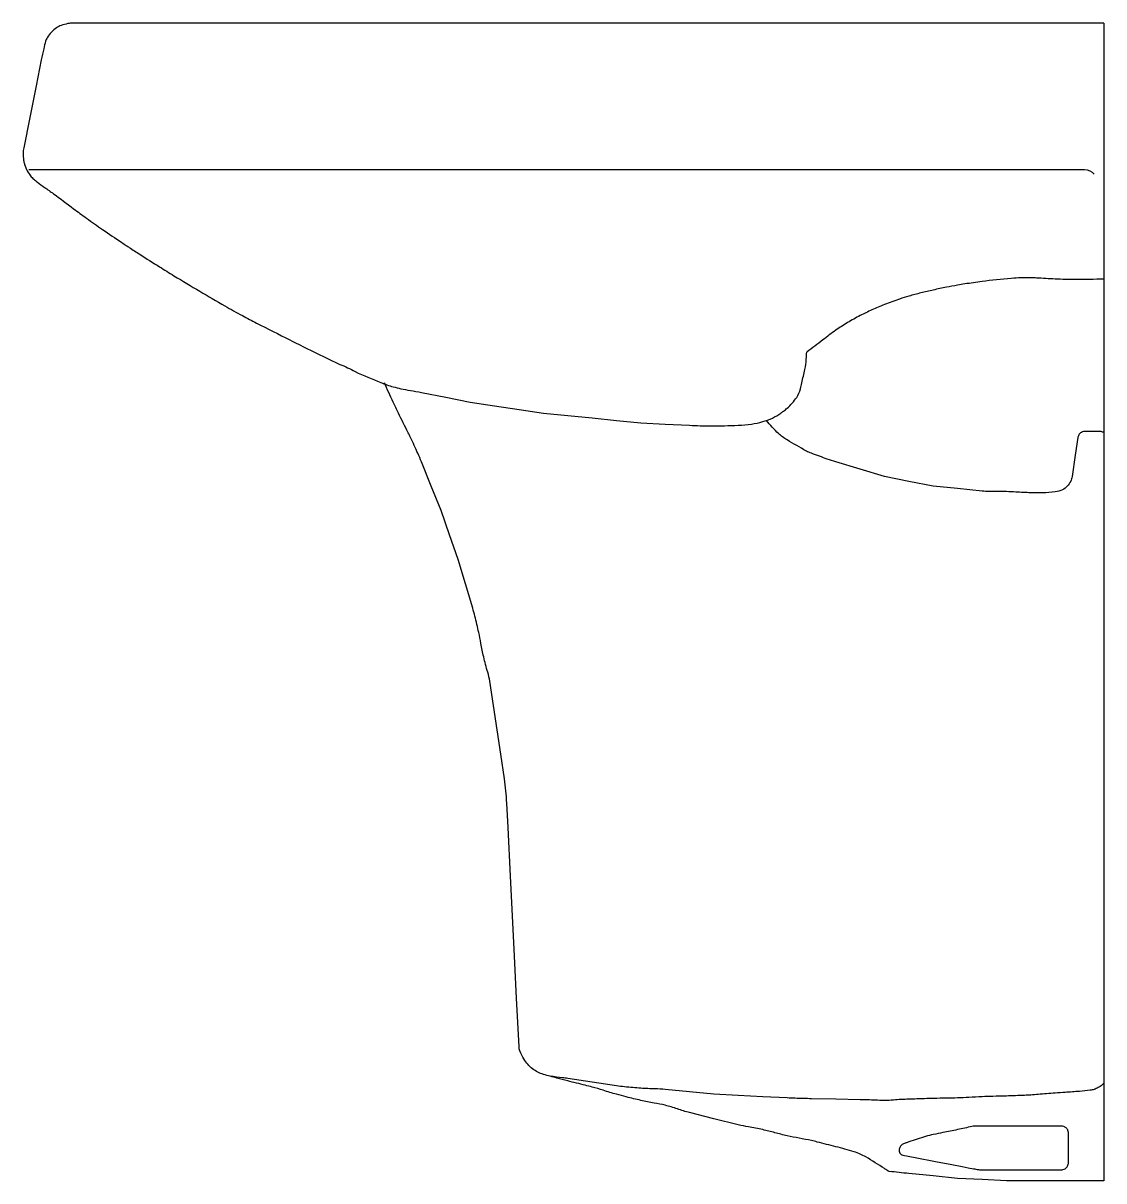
# Model space of a CAD drawing. Header units: millimetres. Extents: x -2914.997 to -2914.554, y 2952.003 to 2952.478.
import ezdxf

# ---------------------------------------------------------------- set-up
doc = ezdxf.new("R2010")
doc.units = ezdxf.units.MM
doc.header["$LTSCALE"] = 10
doc.layers.add('banheiro_louças', color=2, linetype='Continuous')

msp = doc.modelspace()

# ---------------------------------------------------------------- linework, layer by layer
at = {"layer": 'banheiro_louças'}
for points in [[(-2914.55385, 2952.47817), (-2914.69966, 2952.47817), (-2914.86033, 2952.47817), (-2914.97702, 2952.47817, 0.05034), (-2914.97897, 2952.47797, 0.034591), (-2914.98172, 2952.47721, 0.067015), (-2914.98368, 2952.4762, 0.054659), (-2914.98572, 2952.47443, 0.041987), (-2914.98745, 2952.4722, 0.076789), (-2914.98809, 2952.4708, 0.010896), (-2914.98888, 2952.46768, 0.007461), (-2914.98987, 2952.4631), (-2914.99199, 2952.45249), (-2914.9946, 2952.43944), (-2914.99708, 2952.42704, 0.046126), (-2914.99732, 2952.42473, 0.038041), (-2914.99715, 2952.42191, 0.037079), (-2914.99684, 2952.42048, 0.030589), (-2914.99623, 2952.41881, 0.041225), (-2914.99492, 2952.41637, 0.056354), (-2914.99364, 2952.4148, 0.012115), (-2914.99229, 2952.41355, 0.021678), (-2914.99149, 2952.41291, 0.00713), (-2914.98853, 2952.41079, -0.005759), (-2914.98485, 2952.40817, -0.004504), (-2914.97662, 2952.40204, 0.007076), (-2914.97135, 2952.39817, 0.004126), (-2914.9647, 2952.3935, 0.003536), (-2914.95685, 2952.38817, 0.0004), (-2914.95502, 2952.38694, 0.000632), (-2914.95385, 2952.38617, 0.00404), (-2914.94948, 2952.38332, 0.002192), (-2914.94135, 2952.37817, 0.003921), (-2914.93547, 2952.37454, 0.002191), (-2914.92485, 2952.36817, 0.004239), (-2914.91456, 2952.36217, 0.006135), (-2914.90735, 2952.35817, 0.005189), (-2914.90158, 2952.35513, 0.002202), (-2914.88785, 2952.34817, 0.002799), (-2914.88087, 2952.34471, 0.001452), (-2914.86735, 2952.33817, -0.040524), (-2914.86112, 2952.33519)], [(-2914.99494, 2952.41817), (-2914.56185, 2952.41817, -0.236068), (-2914.55785, 2952.41617)], [(-2914.55385, 2952.37317, -0.008324), (-2914.56557, 2952.37297, -0.011758), (-2914.57385, 2952.37317, -0.003132), (-2914.58151, 2952.37358, 0.010259), (-2914.58385, 2952.37367, 0.02335), (-2914.59185, 2952.37344, 0.015473), (-2914.60385, 2952.37217, 0.003036), (-2914.61094, 2952.37115, 0.007356), (-2914.61385, 2952.37067, 0.004771), (-2914.61848, 2952.36979, 0.004089), (-2914.62385, 2952.36867, 0.007807), (-2914.62894, 2952.36748, 0.008013), (-2914.63385, 2952.36617, 0.014912), (-2914.63773, 2952.36494, 0.009263), (-2914.64385, 2952.36267, 0.012283), (-2914.64904, 2952.36049, 0.012939), (-2914.65385, 2952.35817, 0.016455), (-2914.65905, 2952.35528, 0.017107), (-2914.66385, 2952.35217, 0.018379), (-2914.66913, 2952.34819, -0.01539), (-2914.6758, 2952.34321)], [(-2914.86112, 2952.33519, 0.015599), (-2914.85051, 2952.33077, 0.037111), (-2914.84546, 2952.32891, -0.040677), (-2914.84235, 2952.32817, 0.014323), (-2914.83843, 2952.32747, -0.012298), (-2914.83385, 2952.32667), (-2914.82385, 2952.32467), (-2914.81385, 2952.32267), (-2914.80385, 2952.32117), (-2914.79385, 2952.31967), (-2914.78385, 2952.31817), (-2914.77385, 2952.31717), (-2914.76385, 2952.31617), (-2914.75385, 2952.31517), (-2914.74385, 2952.31417), (-2914.73385, 2952.31367), (-2914.72385, 2952.31317, 0.01249), (-2914.71516, 2952.31295, 0.009598), (-2914.70385, 2952.31317, 0.027632), (-2914.6985, 2952.31367, 0.031234), (-2914.69385, 2952.31467, 0.040733), (-2914.68987, 2952.31615, 0.042758), (-2914.68635, 2952.31817, 0.016798), (-2914.68528, 2952.31897, 0.012014), (-2914.68385, 2952.32017, 0.061506), (-2914.6799, 2952.32463, 0.095593), (-2914.67835, 2952.32817, 0.005919), (-2914.67785, 2952.33053, 0.001834), (-2914.6765, 2952.33609, 0.049633), (-2914.67597, 2952.34025, 0.001553), (-2914.6758, 2952.34321)], [(-2914.55385, 2952.00317), (-2914.57385, 2952.00317), (-2914.59385, 2952.00317), (-2914.60385, 2952.00367), (-2914.61385, 2952.00417), (-2914.62385, 2952.00517), (-2914.63385, 2952.00617, -0.00436), (-2914.6419, 2952.00704, -0.075187), (-2914.64235, 2952.00717, -0.053344), (-2914.64267, 2952.00735, 0.013252), (-2914.64385, 2952.00817, 0.009261), (-2914.65159, 2952.01301, 0.033227), (-2914.65385, 2952.01417, 0.029034), (-2914.65633, 2952.01507, 0.00976), (-2914.66385, 2952.01717, 0.00186), (-2914.67145, 2952.0191, 0.00591), (-2914.67385, 2952.01967, 0.011937), (-2914.67884, 2952.02067, -0.011867), (-2914.68385, 2952.02167, -0.01196), (-2914.68885, 2952.02292, 0.01196), (-2914.69385, 2952.02417, 0.014306), (-2914.69972, 2952.02531, -0.020288), (-2914.70385, 2952.02617), (-2914.71385, 2952.02867), (-2914.72385, 2952.03117, -0.023312), (-2914.72887, 2952.03267, 0.02345), (-2914.73385, 2952.03417, 0.021418), (-2914.73836, 2952.03509, -0.017589), (-2914.74385, 2952.03617, -0.003965), (-2914.74982, 2952.03761, -0.005841), (-2914.75385, 2952.03867, -0.012709), (-2914.7593, 2952.04032, 0.015242), (-2914.76385, 2952.04167, 0.004599), (-2914.76666, 2952.04238, -0.001793), (-2914.77385, 2952.04417, -0.004182), (-2914.77836, 2952.04534, -0.003484), (-2914.78375, 2952.04684, -0.096592), (-2914.78832, 2952.04916, -0.092525), (-2914.79185, 2952.05317, -0.039624), (-2914.79348, 2952.05645, -0.082826), (-2914.79385, 2952.05817), (-2914.79435, 2952.06817), (-2914.79485, 2952.07817), (-2914.79585, 2952.09817), (-2914.79735, 2952.12817), (-2914.79835, 2952.14817), (-2914.79885, 2952.15817, 0.012428), (-2914.79923, 2952.16316, 0.012306), (-2914.79985, 2952.16817), (-2914.80135, 2952.17817), (-2914.80285, 2952.18817), (-2914.80435, 2952.19817), (-2914.80585, 2952.20817, 0.037889), (-2914.80669, 2952.21184, -0.021834), (-2914.80835, 2952.21817, -0.008755), (-2914.80945, 2952.2237, 0.010827), (-2914.81035, 2952.22817, 0.00591), (-2914.81193, 2952.23482, 0.01162), (-2914.81285, 2952.23817), (-2914.81585, 2952.24817), (-2914.81885, 2952.25817), (-2914.82235, 2952.26817), (-2914.82585, 2952.27817), (-2914.82985, 2952.28817), (-2914.83385, 2952.29817, 0.010587), (-2914.83534, 2952.30167, 0.005616), (-2914.83835, 2952.30817, 0.0057), (-2914.83932, 2952.31014, -0.00139), (-2914.84335, 2952.31817, -0.008199), (-2914.8455, 2952.32266, -0.004667), (-2914.84907, 2952.33064)], [(-2914.55385, 2952.31017, 0.023573), (-2914.555, 2952.31061, 0.080612), (-2914.55535, 2952.31067), (-2914.55914, 2952.31067), (-2914.56156, 2952.31067, 0.064633), (-2914.56221, 2952.31058, 0.047224), (-2914.56304, 2952.31028, 0.081112), (-2914.56369, 2952.30983, 0.086634), (-2914.56412, 2952.30923, 0.02728), (-2914.56443, 2952.30851, 0.050153), (-2914.56453, 2952.3081), (-2914.56558, 2952.30089), (-2914.56685, 2952.29217, -0.07985), (-2914.56747, 2952.2902, -0.067131), (-2914.56885, 2952.28817, -0.102327), (-2914.57081, 2952.28673, -0.077947), (-2914.57385, 2952.28587, -0.020003), (-2914.57895, 2952.28546, -0.02085), (-2914.58385, 2952.28547, -0.004187), (-2914.58994, 2952.28578, 0.006524), (-2914.59385, 2952.28597, 0.011889), (-2914.6009, 2952.28604, -0.028297), (-2914.60385, 2952.28617), (-2914.61385, 2952.28717), (-2914.62385, 2952.28817), (-2914.63385, 2952.29017), (-2914.64385, 2952.29217), (-2914.65385, 2952.29517), (-2914.66385, 2952.29817, -0.011305), (-2914.66733, 2952.2993, -0.005962), (-2914.67385, 2952.30167, -0.035595), (-2914.6759, 2952.30261, -0.008722), (-2914.68385, 2952.30717, -0.054398), (-2914.68732, 2952.30978, -0.0319), (-2914.69235, 2952.31517)], [(-2914.55385, 2952.04317, -0.023742), (-2914.555, 2952.04222, -0.034872), (-2914.55585, 2952.04167, -0.010106), (-2914.55745, 2952.04083, -0.042535), (-2914.55785, 2952.04067, -0.040287), (-2914.55946, 2952.04032, -0.014913), (-2914.56385, 2952.03987, -0.001826), (-2914.56972, 2952.03946, 0.00259), (-2914.57385, 2952.03917, 0.003161), (-2914.58079, 2952.0386, -0.00717), (-2914.58385, 2952.03837, -0.004986), (-2914.58636, 2952.03824, -0.001664), (-2914.59385, 2952.03797, -0.001853), (-2914.59936, 2952.03781, 0.002267), (-2914.60385, 2952.03767, 0.008069), (-2914.60921, 2952.03739, -0.009318), (-2914.61385, 2952.03717, -0.004431), (-2914.61822, 2952.03708, 0.003434), (-2914.62385, 2952.03697, 0.000999), (-2914.62742, 2952.03687, 0.000555), (-2914.63385, 2952.03667, 0.012127), (-2914.64019, 2952.03631, -0.021018), (-2914.64385, 2952.03617, -0.010742), (-2914.64765, 2952.03626, 0.006578), (-2914.65385, 2952.03647), (-2914.66385, 2952.03667), (-2914.67385, 2952.03687, -0.002498), (-2914.68052, 2952.03703, -0.004992), (-2914.68385, 2952.03717), (-2914.69385, 2952.03767), (-2914.70385, 2952.03817), (-2914.71385, 2952.03867), (-2914.72385, 2952.03967), (-2914.73385, 2952.04067, 0.021232), (-2914.738, 2952.04091, -0.015035), (-2914.74385, 2952.04117, -0.006195), (-2914.75051, 2952.04175, -0.012306), (-2914.75385, 2952.04217), (-2914.76385, 2952.04367), (-2914.77385, 2952.04517, 0.005748), (-2914.77597, 2952.04546, 0.002399), (-2914.78104, 2952.04608)]]:
    msp.add_lwpolyline(points, format="xyb", dxfattribs=at)
msp.add_lwpolyline([(-2914.55385, 2952.47817), (-2914.55385, 2952.00317)], dxfattribs=at)
msp.add_lwpolyline([(-2914.56835, 2952.02267, 0.048223), (-2914.56839, 2952.02304, 0.023341), (-2914.56857, 2952.0238, 0.082524), (-2914.56884, 2952.02434, 0.062906), (-2914.56936, 2952.02491, 0.085548), (-2914.57032, 2952.02548, 0.090925), (-2914.57135, 2952.02567), (-2914.57967, 2952.02567), (-2914.59166, 2952.02567), (-2914.60685, 2952.02567, 0.063378), (-2914.60804, 2952.02552, -0.012611), (-2914.61385, 2952.02417, -0.003359), (-2914.61988, 2952.02297, 0.005097), (-2914.62385, 2952.02217, 0.020446), (-2914.62699, 2952.02137, 0.009169), (-2914.63385, 2952.01917, 0.013094), (-2914.63508, 2952.01871, 0.012343), (-2914.63635, 2952.01817, 0.124999), (-2914.63728, 2952.01743, 0.106446), (-2914.63785, 2952.01617, 0.192251), (-2914.63759, 2952.01453, 0.213706), (-2914.63635, 2952.01367), (-2914.63134, 2952.01271), (-2914.62294, 2952.01111), (-2914.61626, 2952.00984), (-2914.61202, 2952.00903), (-2914.60949, 2952.00855), (-2914.60736, 2952.00815, 0.010008), (-2914.60534, 2952.0078, 0.024347), (-2914.6045, 2952.00772, 0.010501), (-2914.60351, 2952.00769, 0.002205), (-2914.59882, 2952.00767), (-2914.58725, 2952.00767), (-2914.57504, 2952.00767), (-2914.57135, 2952.00767, 0.072071), (-2914.57062, 2952.00777, 0.054797), (-2914.56972, 2952.00815, 0.075658), (-2914.56916, 2952.00859, 0.078543), (-2914.56876, 2952.00915, 0.046053), (-2914.56844, 2952.01003, 0.06619), (-2914.56835, 2952.01067), (-2914.56835, 2952.01431), (-2914.56835, 2952.01835)], format="xyb", close=True, dxfattribs=at)

doc.saveas('drawing.dxf')
